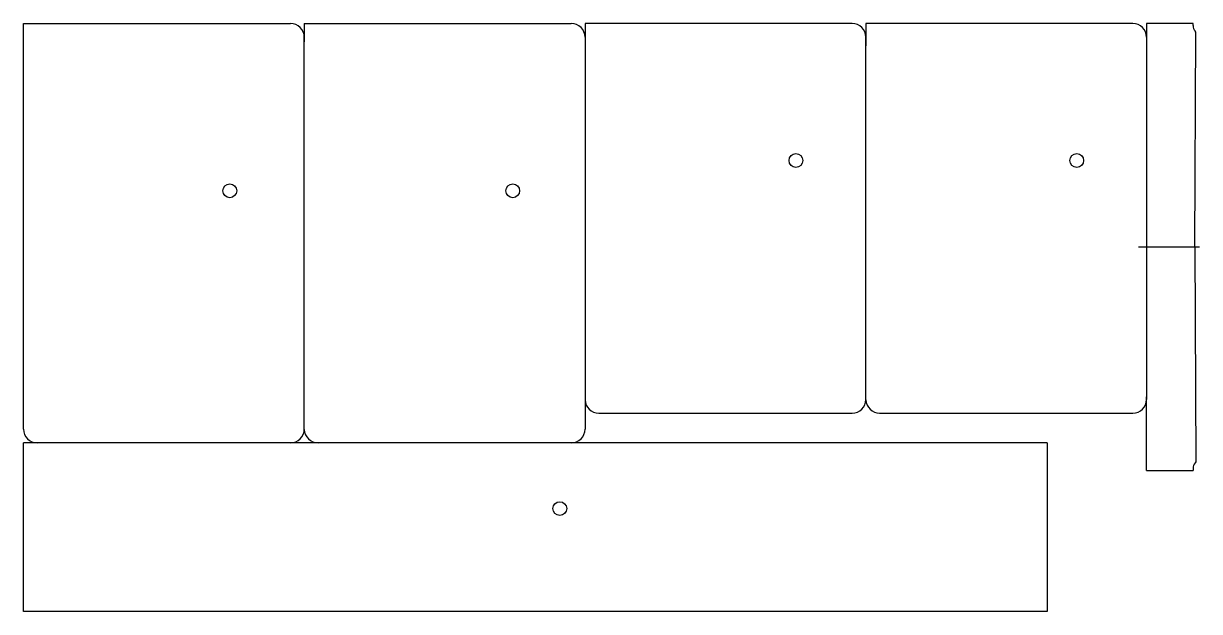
# Model space of a CAD drawing. Extents: x 0 to 2559, y 0 to 1280.
import ezdxf

# ---------------------------------------------------------------- set-up
doc = ezdxf.new("R2010")
doc.units = 0
doc.header["$LTSCALE"] = 165
doc.layers.get('0').update_dxf_attribs({"linetype": 'CONTINUOUS'})

msp = doc.modelspace()

# ---------------------------------------------------------------- linework, layer by layer
for p, q in [((0, 397.2), (0, 1279.8)), ((0, 1279.8), (581.1, 1279.8)), ((611.1, 1279.8), (1192.1, 1279.8)), ((611.1, 1279.8), (611.1, 1240.2)), ((1803.2, 1279.8), (1222.1, 1279.8)), ((1222.1, 1279.8), (1222.1, 1234.8)), ((2414.1, 1279.8), (1833.2, 1279.8)), ((1833.2, 1279.8), (1833.2, 1231.4)), ((2545.3, 1279.8), (2444.1, 1279.8)), ((2444.1, 1279.8), (2444.1, 1236.2)), ((2545.3, 1275.2), (2545.3, 1279.8)), ((2549.1, 793.5), (2551.7, 1261.2)), ((2551.7, 1261.2), (2549.6, 1263.5)), ((611.1, 397.2), (611.1, 1249.8)), ((1222.1, 1249.8), (1222.1, 397.2)), ((1833.2, 461.7), (1833.2, 1249.8)), ((2444.1, 1249.8), (2444.1, 461.7)), ((2426.5, 793.5), (2559.3, 793.5)), ((2549.1, 793.5), (2551.7, 325.7)), ((1833.2, 460.7), (1833.2, 462.7)), ((2444.1, 307.2), (2444.1, 466.9)), ((1252.1, 431.7), (1803.2, 431.7)), ((1863.2, 431.7), (2414.1, 431.7)), ((0, 0), (0, 367.2)), ((2227.6, 367.2), (0, 367.2)), ((2227.6, 367.2), (2227.6, 0)), ((2444.1, 307.2), (2545.3, 307.2)), ((2545.3, 311.8), (2545.3, 307.2)), ((2551.7, 325.7), (2549.6, 323.5)), ((2227.6, 0), (0, 0))]:
    msp.add_line(p, q)
for centre in [(1681, 981.7), (2292.1, 981.7), (448.9, 915.7), (1064.7, 915.7), (1167.1, 224)]:
    msp.add_circle(centre, 15)
for centre, radius, start, end in [((581.1, 1249.8), 30, 0, 90), ((1192.1, 1249.8), 30, 360, 90), ((1803.2, 1249.8), 30, 360, 90), ((2414.1, 1249.8), 30, 360, 90), ((2562.4, 1274.9), 17.1, 179.1718, 221.5913), ((1252, 461.4), 29.7, 181.0863, 270.2135), ((1803.2, 461.7), 30, 270, 360), ((2414.1, 461.7), 30, 270, 360), ((1863.2, 461.7), 30, 181.91, 270.0019), ((30, 397.2), 30, 180, 270), ((581.1, 397.2), 30, 270, 0), ((641.4, 397.9), 30.7, 183.3526, 269.4365), ((1192.1, 397.2), 30, 270, 0), ((2562.4, 312.1), 17.1, 138.4087, 180.8282)]:
    msp.add_arc(centre, radius, start, end)

doc.saveas('drawing.dxf')
